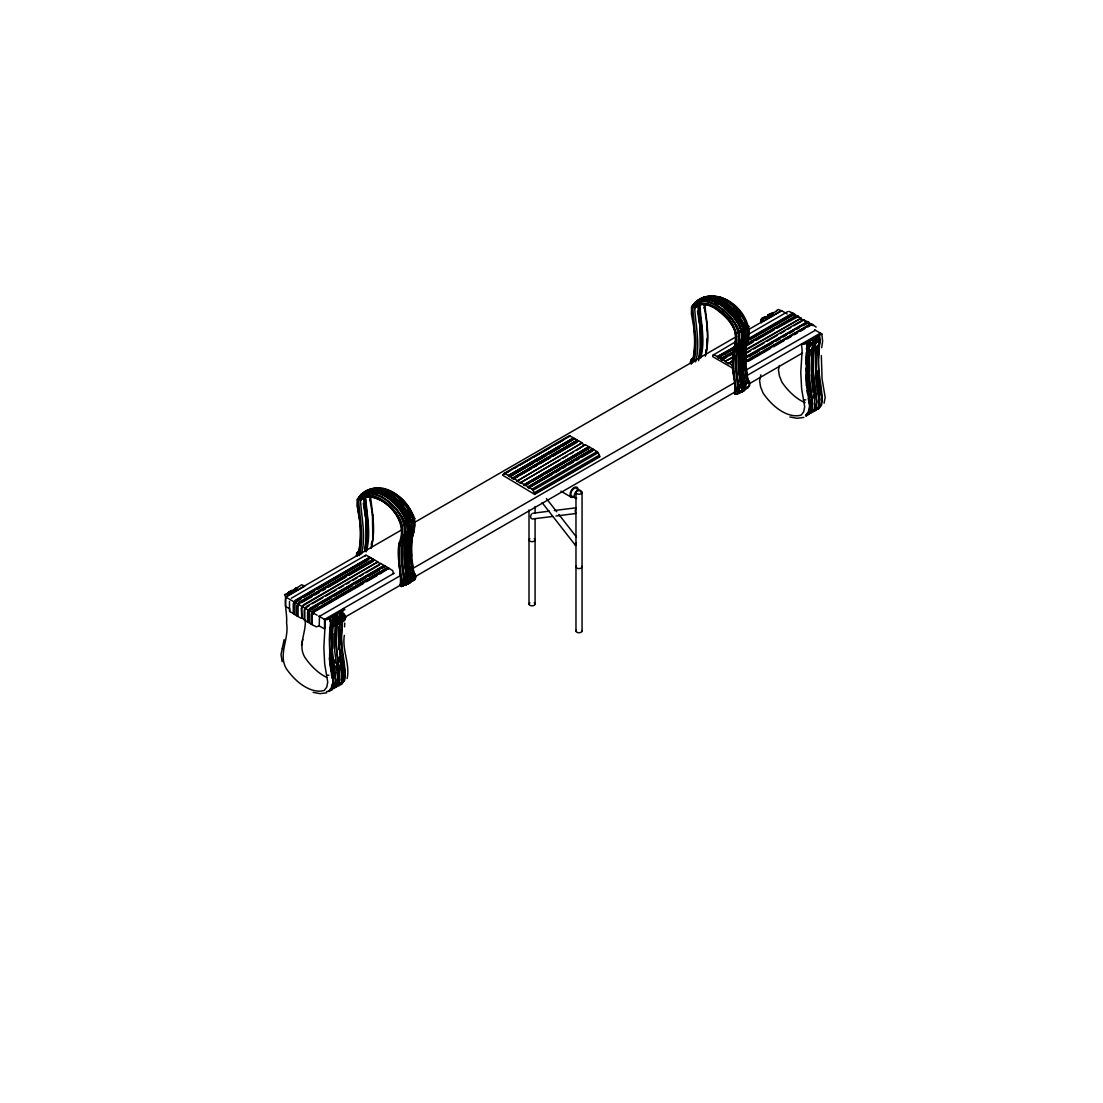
<?xml version="1.0" encoding="UTF-8"?>
<svg xmlns="http://www.w3.org/2000/svg" width="1103" height="1103" viewBox="0 0 1103 1103"><rect width="100%" height="100%" fill="white"/><g stroke="black" fill="none" stroke-linecap="round" stroke-linejoin="round"><path stroke-width="1.5" d="M359.33 497.591L357.331 499.273L357.248 506.167L359.73 521.305A113.609 65.587 60 0 1 357.937 554.892M381.128 500.348L374.4 497.439L368.057 496.667L362.418 498.073L360.529 500.528C361.481 518.258 366.237 536.279 361.426 553.996M364.721 497.701C366.196 515.528 370.277 533.714 365.355 551.5M365.079 497.136L367.809 522.243M365.644 496.46C366.651 514.798 371.449 533.438 366.265 551.748M370.194 500.79L370.25 496.378M370.511 496.695C372.469 513.378 375.682 530.515 371.449 547.226M702.335 300.609L694.931 302.512L691.526 307.144L691.457 314.024L694.173 329.466A114.119 65.89 60 0 1 692.767 361.632M691.705 314.355L691.774 307.696L697.068 300.664C718.522 294.087 742.002 317.209 742.098 338.001A112.409 64.898 60 0 0 739.024 357.868M708.609 305.31L702.253 304.525L696.627 305.945L694.725 308.399C695.69 326.13 700.446 344.136 695.635 361.867M698.93 305.572C700.212 322.848 704.472 340.455 699.84 357.73M699.274 304.993L699.771 313.362M699.853 304.331C700.681 322.131 705.63 340.193 700.75 357.979M704.403 308.661L704.445 304.249M704.72 304.566C706.678 321.235 709.891 338.373 705.644 355.083M341.199 637.382L341.282 632.943A296.473 171.172 60 0 1 341.861 621.403M808.568 367.533L809.119 354.518M821.335 355.58L822.066 378.949L825.196 397.466L824.065 403.243M331.865 637.686L332.444 626.063M334.209 633.673L334.278 648.44M340.799 629.868L340.868 644.635M341.503 629.468C339.297 646.689 345.584 663.841 343.998 680.661L340.951 684.646M805.741 362.763L806.279 352.491M818.371 355.483L818.909 345.211M367.851 534.914L365.989 549.335M372.635 536.651L372.855 530.529M338.593 627.386L338.649 649.267M339.297 626.987C337.008 645.476 342.812 663.978 341.613 682.04L338.58 686.025M344.55 626.862L344.743 623.126M808.416 354.932L808.485 379.68M811.243 355.717L811.615 349.417M816.082 354.132L816.523 346.576M305.186 619.748C306.455 632.529 297.383 645.572 305.021 657.567A44.299 25.576 60 0 0 326.791 677.421M329.811 631.247L330.059 627.442M331.493 630.268L331.741 626.463M336.567 624.905C333.892 644.304 339.724 663.785 338.828 682.785L335.905 686.59M806.982 352.091C805.424 370.236 806.321 388.532 810.14 406.359M813.573 348.286L812.911 367.078L813.724 383.361L816.84 401.809L815.751 407.434L811.284 413.115M815.655 349.527L815.82 346.99M817.957 349.417L818.205 345.611M821.666 347.776L822.617 341.392L821.859 333.933L814.634 329.797M398.9 548.811L399.341 542.469M733.109 356.669L733.55 350.327M738.5 352.56L738.707 349.472M359.302 555.705C364.486 537.395 359.688 518.755 358.682 500.404L360.791 497.674C379.915 492.296 401.189 512.826 401.52 531.453M364.555 549.018L365.962 540.828L365.782 518.493M364.583 551.252C369.464 533.452 364.5 515.404 363.673 497.591L360.529 500.528M371.228 544.841L371.78 541.573M371.159 548.384L372.842 538.581L372.442 514.398M693.787 361.936C698.668 344.136 693.704 326.074 692.891 308.275L695 305.545L700.832 304.083L707.354 304.883L715.337 308.206M698.764 356.876L700.171 348.7L699.978 326.35M698.502 360.75C703.686 342.44 698.902 323.799 697.882 305.462L694.725 308.399M705.369 356.241C709.036 340.041 707.395 323.262 704.183 307.144M331.534 686.99L332.086 684.177M337.683 679.696L336.87 683.915L334.926 686.452M341.351 680.082L341.902 677.27M341.778 681.075L342.592 676.856M343.46 680.11L344.012 677.297M344.164 679.696L345.253 674.085M347.142 678.593C350.23 664.337 341.971 649.97 344.329 635.369M809.699 411.805C811.615 396.087 805.08 380.149 806.982 364.073A296.473 171.172 60 0 1 807.548 352.533M814.331 409.13C816.234 393.413 809.712 377.488 811.601 361.398A296.473 171.172 60 0 1 812.18 349.858L812.897 347.238M403.202 542.042L403.822 538.967M404.443 535.893L405.063 532.818M406.842 537.202L407.448 534.142M411.819 531.632L412.439 528.558M737.411 349.913L739.272 340.689M745.09 344.122L745.711 341.034M746.235 345.115L748.703 332.858L748.634 326.102M301.533 645.241L302.76 639.354M760.836 374.882L759.581 380.783L760.56 386.85L763.097 393.109A44.299 25.576 60 0 0 801.178 415.073L803.715 411.75L804.68 406.8L801.619 388.642L800.778 372.152L802.143 350.423L801.467 344.053L804.046 344.315L806.803 342.868L807.561 346.576M779.38 365.479L778.456 369.891L779.421 375.958L781.958 382.217A44.299 25.576 60 0 0 805.08 402.692M284.133 639.643L281.003 654.562L282.134 661.731M378.439 490.656C393.923 496.957 410.33 511.751 409.599 529.661A111.982 64.65 60 0 0 406.938 563.578L408.91 577.365L408.151 583.956L401.271 586.506L400.155 585.348L400.458 584.052M743.119 388.835L742.36 391.813L737.99 393.826L734.832 394.102L734.667 391.91M400.155 585.348C401.961 571.657 396.101 557.594 399.065 543.669C402.871 532.721 403.67 520.147 394.198 511.764M400.623 586.231L401.34 580.233A114.119 65.89 60 0 1 399.562 544.455C406.552 529.288 398.928 514.026 386.863 504.319M401.271 586.506L401.988 580.33A113.609 65.587 60 0 1 400.21 544.675C411.295 520.823 384.244 489.966 359.771 496.116M403.119 586.203L403.863 583.28M408.151 583.956L409.116 577.241L407.145 563.454A111.982 64.65 60 0 1 409.806 529.55C409.985 509.944 390.696 491.166 371.408 489.801M408.358 583.832L409.668 583.073L410.026 576.304M409.668 583.073L410.426 576.483L408.4 562.323A112.409 64.898 60 0 1 408.593 540.622M409.282 582.729L410.454 582.481L411.212 579.516M734.364 393.206C736.639 382.603 731.192 371.752 732.613 360.915C732.116 351.126 736.721 341.944 735.935 332.196M734.832 394.102L735.536 388.104L733.233 369.615M735.467 394.364L736.197 388.187A113.609 65.587 60 0 1 734.405 352.546C745.504 328.694 718.439 297.838 693.98 303.973M737.328 394.061L738.072 391.151M742.36 391.813L742.222 380.425M742.14 391.455L743.325 385.112L741.354 371.325A111.982 64.65 60 0 1 744.015 337.408C744.773 319.415 728.27 304.676 712.648 298.527M742.567 391.689L743.877 390.945L744.635 387.966L742.609 370.194A112.409 64.898 60 0 1 742.788 348.479M743.877 390.945L745.407 387.387M285.87 597.095L284.505 594.655L290.406 592.035L289.855 591.539L292.102 590.243L292.653 590.739L301.698 584.728L304.745 586.203L285.87 597.095C284.367 605.616 287.345 614.44 286.573 623.181C289.344 638.472 278.053 654.107 286.173 668.446A44.299 25.576 60 0 0 324.241 690.423L326.778 687.1L327.743 682.164L324.682 663.992L323.841 647.502L325.22 622.74L324.544 619.417L318.767 616.081M770.225 316.602L770.983 313.762L776.87 311.17L776.319 310.688L778.415 309.474L781.655 310.853L762.807 321.731L761.746 320.808L761.428 319.305L771.535 314.258L770.983 313.762M294.915 604.251L294.915 614.013L289.855 611.751L289.841 610.317M333.023 624.284L332.32 626.904A296.473 171.172 60 0 0 331.741 638.444L332.472 661.772L335.602 680.33M807.561 350.313L806.845 352.932A296.473 171.172 60 0 0 806.279 364.473M819.488 343.433L818.771 346.052A296.473 171.172 60 0 0 818.192 357.593L818.936 380.921L822.066 399.465M293.867 613.406L293.867 603.644L295.452 600.873L369.85 557.236L295.342 600.253L293.26 603.851L293.26 613.751M297.438 615.474L297.438 605.699L299.037 602.941L373.434 559.29L298.913 602.321L296.845 605.919L296.845 615.819L297.893 616.425L297.893 606.526L299.975 602.927L374.482 559.91L377.846 561.854L303.449 605.492L301.85 608.263L301.85 618.025L304.8 619.721L304.8 609.959M377.846 561.854L303.339 604.871L301.257 608.47L301.85 618.025M308.164 621.665L308.164 611.903L309.764 609.132L384.161 565.494L309.653 608.511L307.572 612.11L307.572 622.009L309.226 622.271L309.226 612.51M311.749 623.733L311.749 613.971L313.349 611.2L387.746 567.562L313.224 610.579L311.143 614.178L311.143 624.077L312.204 624.684L312.204 614.785L314.272 611.186L388.794 568.169L392.696 570.623L393.468 573.615M312.797 614.578L314.396 611.807L363.494 583.459M333.175 622.988L334.333 620.01L336.636 618.686L338.207 619.583L339.366 621.223L338.207 624.201L335.905 625.525L333.175 622.988L335.905 625.525M334.747 623.884L335.905 620.92L338.207 619.583M339.49 619.348L340.634 616.37L342.95 615.033L344.522 615.943L345.666 617.583L344.522 620.562L342.206 621.885L339.49 619.348L342.206 621.885M341.061 620.244L342.206 617.28L344.522 615.943M403.45 582.163L404.608 579.185L406.91 577.862L408.496 578.772L409.654 580.412L408.496 583.39L406.194 584.714L403.45 582.163L406.194 584.714M405.035 583.073L406.194 580.109L408.496 578.772M409.764 578.524L410.909 575.545L413.225 574.208L414.811 575.132L415.955 576.772L414.811 579.737L412.508 581.074L409.764 578.524L412.508 581.074M411.35 579.433L412.508 576.455L414.811 575.132M691.388 359.302L690.244 362.267L691.829 363.177L692.974 360.212L691.388 359.302L693.704 357.965M760.532 321.456L761.677 318.477L763.993 317.154L765.565 318.05M766.833 317.816L767.991 314.838L770.294 313.514L771.866 314.41L769.563 315.748L767.991 314.838M821.873 334.03L818.178 335.836L818.66 338.235M576.276 542.511L575.807 543.117A2.813 1.131 -47.9 0 0 575.256 545.089L575.835 545.351A3.144 1.255 -47.9 0 0 576.304 545.254M329.314 690.409L332.237 686.59M329.039 691.54L332.086 687.555C335.243 676.001 328.666 664.516 329.728 652.742M331.7 689.03L334.623 685.211M331.424 690.161L334.457 686.176L335.712 679.586L332.61 661.124M332.127 689.747L335.16 685.763C337.077 670.059 330.555 654.12 332.444 638.044A296.473 171.172 60 0 1 333.023 626.504M334.361 688.451L337.408 684.467C339.324 668.763 332.789 652.824 334.692 636.748A296.473 171.172 60 0 1 335.257 625.208M336.332 687.321L339.379 683.336C341.282 667.632 334.76 651.694 336.649 635.618A296.473 171.172 60 0 1 337.228 624.077M339.269 685.625L342.316 681.64C344.233 665.936 337.697 649.998 339.6 633.908A296.473 171.172 60 0 1 340.165 622.368M805.535 415.459L808.458 411.64L809.547 406.014L808.251 398.252M806.238 415.059L809.161 411.24M805.948 416.189L808.995 412.205L810.25 405.614L807.134 387.167M806.651 415.776L810.843 410.261M808.334 414.811L811.381 410.826C813.835 396.308 806.5 381.652 808.692 366.789M809.037 414.411L812.084 410.426C814 394.709 807.465 378.77 809.368 362.694A296.473 171.172 60 0 1 809.933 351.154M813.242 411.971L816.289 408C818.205 392.282 811.67 376.344 813.573 360.267A296.473 171.172 60 0 1 814.152 348.727M816.192 410.275L819.239 406.29C821.142 390.586 814.621 374.648 816.51 358.572A296.473 171.172 60 0 1 817.089 347.018M819.129 406.897L821.073 404.36M817.875 409.31L820.922 405.325L822.176 398.734L819.06 380.273M818.578 408.896L821.625 404.911C823.527 389.207 817.006 373.269 818.895 357.193A296.473 171.172 60 0 1 819.474 345.653L820.191 339.283L819.432 335.574M357.331 499.273L361.205 494.185L367.561 492.6L375.02 493.579M361.867 494.502L363.673 492.172C385.126 486.147 408.303 509.683 408.289 530.419A111.982 64.65 60 0 0 405.628 564.336L407.6 578.124M361.881 495.137L363.618 492.889C384.713 486.368 407.848 509.724 407.889 530.143A112.409 64.898 60 0 0 404.829 550.011M364.693 492.876L366.499 490.532L375.503 488.491M691.526 307.144L695.414 302.057L701.756 300.471L709.215 301.45M696.062 302.374L697.868 300.03C719.335 294.005 742.512 317.554 742.498 338.29A111.982 64.65 60 0 0 739.837 372.207L741.809 389.593M696.076 302.994L697.813 300.747L704.141 299.175M698.888 300.733L700.695 298.403C726.574 286.849 758.271 319.829 746.469 345.57A113.609 65.587 60 0 0 748.261 381.224M365.176 555.981L366.168 555.195L369.85 557.236M286.808 594.517L288.807 592.035L290.806 592.214M293.122 590.877L295.108 588.395L296.197 589.016M356.614 556.091L356.614 553.43L358.613 550.948M727.553 307.13C735.549 315.32 745.463 325.027 743.808 337.532A111.982 64.65 60 0 0 741.133 371.449L743.284 389.249L741.285 391.73L738.197 390.931L738.197 388.27L740.196 385.788L743.284 386.588L740.196 385.788M739.286 391.565L739.286 388.89L741.285 386.408M746.497 382.134L744.497 384.63L745.6 385.25L745.6 387.911L747.586 388.091L749.585 385.609L749.585 382.948L746.497 382.134L749.585 382.948M745.6 385.25L747.586 382.769M808.016 347.183L810.002 344.688L813.09 345.501L813.09 348.162L811.091 350.644L808.016 349.844L808.016 347.183L809.092 347.803L809.092 350.464M809.092 347.803L811.091 345.322L813.09 345.501M818.178 335.836L819.488 339.696L819.391 344.522L817.392 347.004L814.317 346.204L814.317 343.529L816.317 341.048L819.391 341.847L816.317 341.048M815.393 346.825L815.393 344.164L817.392 341.668M527.579 487.195L592.669 448.921L527.579 487.195L528.709 487.843L593.8 449.569L598.129 452.423L599.784 456.807L534.693 494.392L502.527 475.131L504.347 473.297L508.511 475.49L573.601 437.919L508.511 475.49M367.451 490.159C387.98 481.142 407.669 500.693 414.673 518.451L412.674 519.885M748.868 326.323L746.869 327.743L744.966 323.082M295.383 602.679L300.981 598.901M305.269 608.387L309.378 605.464M309.695 610.938L318.257 605.45M735.673 341.696L712.731 355.345L712.731 356.641L733.578 368.678M358.599 497.577L362.859 492.807C384.147 486.74 407.476 509.627 407.545 530.336A112.409 64.898 60 0 0 404.884 564.364L406.855 578.137M692.794 305.448L694.38 304.138M410.454 582.481L412.508 580.785M744.649 390.352L747.31 386.891M411.212 575.931L409.227 562.158A112.092 64.719 60 0 1 411.902 528.213L411.819 520.795L413.404 519.692C407.159 504.25 393.399 488.877 375.806 487.843M745.407 383.803L743.436 370.015A112.092 64.719 60 0 1 746.097 336.084L746.014 328.666L747.6 327.55C741.368 312.121 727.608 296.735 710.015 295.701M410.992 521.043L408.689 516.466M408.207 522.96L409.516 522.202M409.737 522.077L411.033 521.333L408.331 514.687M738.679 358.075A112.409 64.898 60 0 1 741.74 338.207L742.016 330.735M745.187 328.901L742.236 322.738L731.289 309.061M742.416 330.817L743.725 330.073M743.932 329.949L745.242 329.19L742.526 322.545M289.882 608.953L285.553 606.443L285.553 596.902L401.699 529.84M413.611 522.96L736.735 336.401M748.647 329.535L781.42 310.619L787.197 313.955M504.057 473.435L569.258 435.754L573.601 437.919M502.968 474.69L570.237 435.975M506.966 472.567L509.917 470.857M514.356 468.292L517.321 466.583M520.271 464.873L530.626 458.903M533.59 457.194L549.859 447.804M554.299 445.24L563.178 440.111M291.33 598.212L365.782 555.223M749.075 333.961L787.79 311.597M508.511 476.179L509.627 476.827L574.718 438.567L577.407 440.111L512.316 478.385L577.407 440.111M713.338 354.587L717.405 356.6L735.287 346.273M747.214 339.379L791.926 313.569L793.388 313.431L793.995 314.769M511.103 475.972L533.3 463.163M536.251 461.454L546.605 455.47M549.57 453.774L559.924 447.79M562.888 446.081L574.718 438.567M717.405 356.6L733.771 347.831M747.172 340.096L791.802 314.327L794.45 314.038L797.579 316.837M373.434 559.29L370.911 557.842L296.39 600.859L294.322 604.458L294.322 614.357L296.845 615.819M717.405 357.289L718.467 357.896L733.357 348.603M746.772 340.855L792.974 314.176L793.981 314.824L749.709 339.848M303.945 597.178L314.369 591.167M317.347 589.457L367.933 560.241M718.467 357.896L721.431 356.172M724.409 354.449L733.343 349.306M512.316 478.385L513.446 479.033L578.537 440.759L582.122 442.841L517.031 481.101L582.122 442.841M718.467 357.207L720.99 358.654L734.391 350.919M746.317 344.026L796.973 315.499M513.446 479.033L517.886 476.468M520.837 474.759L531.191 468.789M534.155 467.079L537.12 465.369M540.07 463.66L550.425 457.676M553.389 455.966L577.048 442.303M720.99 358.654L734.377 351.623M746.276 344.743L795.387 316.396L798.02 316.106L801.991 319.387M720.99 359.344L722.038 359.95L733.964 352.381M745.876 345.501L796.559 316.244L797.566 316.892L777.091 328.17M301.574 602.679L311.997 596.668M314.962 594.958L319.429 592.38M322.407 590.656L325.385 588.947M328.363 587.223L346.218 576.91M349.196 575.201L372.993 561.455M722.038 359.95L726.505 357.372M729.483 355.662L732.447 353.939M745.849 346.204L753.28 341.916M756.258 340.193L774.113 329.894M722.038 359.261L725.402 361.205L734.35 356.048M744.773 350.023L801.385 318.05M725.402 361.205L732.847 357.606M744.746 350.726L799.799 318.946L803.88 320.532M517.031 481.101L520.175 482.921L585.266 444.647L588.864 446.729L523.773 484.989L588.864 446.729M384.161 565.494L380.797 563.55L306.276 606.567L304.207 610.166L304.207 620.065L307.572 622.009M520.175 482.921L560.117 459.854M563.081 458.145L567.521 455.594M570.472 453.884L573.436 452.175M576.386 450.465L585.266 444.647M725.402 361.894L728.352 363.604L732.819 360.336M744.746 353.443L802.86 319.884L807.699 321.69L808.306 323.027M312.356 603.755L322.765 597.743M325.743 596.02L336.153 590.008M339.131 588.285L343.598 585.707M346.576 583.997L349.554 582.274M352.519 580.564L356.986 577.986M359.964 576.262L362.942 574.539M365.92 572.829L379.308 565.094M728.352 363.604L731.33 361.881M746.207 353.291L750.674 350.713M753.639 348.989L764.062 342.978M767.04 341.268L777.45 335.257M780.428 333.533L784.895 330.955M787.873 329.232L790.837 327.522M793.815 325.799L802.75 320.642M745.132 357.11L807.699 321.69M523.773 484.989L524.89 485.637L589.981 447.377L592.669 448.921M745.104 357.813L806.114 322.586L808.747 322.297L811.877 325.095M387.746 567.562L385.209 566.101L310.701 609.118L308.619 612.716L308.619 622.616L311.143 624.077M744.69 358.585L807.286 322.434L808.292 323.082L802.694 325.771M526.365 484.782L529.33 483.073M532.28 481.363L542.648 475.393M545.599 473.683L588.506 448.921M321.235 603.727L331.645 597.716M334.623 595.992L352.477 585.693M355.456 583.97L365.865 577.958M368.843 576.235L379.267 570.223M382.245 568.5L385.209 566.101M749.13 356.696L759.553 350.685M762.531 348.975L772.941 342.95M775.919 341.241L780.386 338.662M783.351 336.939L786.329 335.229M789.307 333.506L793.774 330.928M796.752 329.218L799.73 327.494M745.725 360.902L811.27 323.758M745.711 361.591L809.685 324.654L812.332 324.365L816.165 327.108M745.283 362.363L810.857 324.503M528.709 487.843L552.369 474.18M555.333 472.47L559.772 469.906M562.723 468.196L565.687 466.486M568.652 464.777L573.091 462.226M576.042 460.516L579.006 458.807M581.957 457.097L592.311 451.113M366.472 581.736L376.881 575.725M379.859 574.001L388.794 568.169M748.248 361.343L770.57 348.451M773.548 346.742L783.957 340.73M786.935 339.007L791.402 336.429M794.381 334.719L797.345 332.996M800.323 331.272L804.79 328.694M807.768 326.984L810.746 325.261M528.709 487.154L532.073 489.098L597.164 451.513M534.693 494.392L533.149 490.228L598.24 452.657M394.143 573.229L319.429 616.37L319.263 626.008L316.271 626.835L312.204 624.684M745.463 370.415L815.227 330.335M534.238 492.751L599.329 455.167M534.693 493.703L599.784 456.118M318.767 625.622L324.544 628.958L324.544 619.417L400.486 575.573M412.398 568.693L735.522 382.134M747.434 375.254L820.411 333.134M330.073 621.678L329.328 618.066L332.265 616.839L333.023 620.548M335.974 618.838L335.215 615.129L332.265 616.839M335.395 618.604L334.664 614.978L336.622 613.847L339.421 612.703L340.179 616.412M342.564 615.033L341.806 611.324L339.421 612.703M343.405 608.525L344.894 609.49L341.806 611.324M806.982 346.328L806.252 342.716L809.188 341.489L809.947 345.198M812.897 343.502L812.139 339.793L809.188 341.489M817.102 341.061L816.344 337.353L812.139 339.793M816.523 340.827L815.793 337.215L818.729 335.988M333.216 681.695L330.087 663.151L329.356 639.823A296.473 171.172 60 0 1 329.935 628.283L330.638 621.927L329.88 618.218L327.122 619.665L324.544 619.417M345.391 616.922L400.486 585.114M415.376 576.511L735.522 391.675M748.923 383.941L802.543 352.988M739.424 339.6L739.355 332.32L741.437 331.314L738.762 324.737L732.351 315.734M404.539 579.516L402.567 565.756A112.354 64.87 60 0 1 405.228 531.743L405.146 524.449L407.241 523.442C401.906 509.434 390.503 497.205 376.275 492.048M789.872 416.975L796.945 418.299L803.853 417.403M736.804 333.285L739.506 332.003L736.956 325.785L730.696 316.988L723.816 309.874M402.609 525.414L405.297 524.132C401.134 512.578 392.213 503.051 381.872 496.626M692.339 305.862L693.525 305.462M789.1 311.473L793.388 313.431M703.673 297.286C728.876 290.213 756.92 322.241 745.656 346.756A113.002 65.242 60 0 0 747.158 380.7M701.646 298.017C721.61 291.868 739.258 311.928 746.014 328.666M703.438 297.92L709.712 296.349M699.178 299.271L706.085 297.534M702.57 298.527L705.741 297.727M694.09 304.676L700.157 303.16L708.333 304.18M369.464 489.429C394.281 482.19 423.455 512.495 412.026 537.258A114.119 65.89 60 0 0 411.598 556.036M365.19 491.29L371.628 489.677M364.983 491.414L371.89 489.663M360.722 494.654C385.747 488.367 413.239 519.968 402.071 544.303A113.002 65.242 60 0 0 403.863 579.792M532.887 513.24L549.391 511.158M554.34 510.537L575.794 507.835M552.658 516.438L532.859 518.934A3.144 2.234 -75.9 0 1 532.28 518.961L531.301 518.465A2.813 2.013 -75.9 0 1 530.736 515.846L531.315 514.439A3.144 2.234 -75.9 0 1 531.784 513.874M555.967 516.011L575.766 513.529M812.235 411.074L815.489 410.674L818.536 406.704C820.453 390.986 813.917 375.048 815.82 358.971A296.473 171.172 60 0 1 816.385 347.431M338.4 684.646L341.654 684.246L344.701 680.261C346.618 664.558 340.082 648.619 341.985 632.543A296.473 171.172 60 0 1 342.55 620.989M326.474 691.526L329.742 691.126L332.775 687.141C334.692 671.437 328.17 655.499 330.059 639.423A296.473 171.172 60 0 1 330.638 627.883L331.341 621.513L330.583 617.804M326.736 692.822L320.035 693.649L313.128 692.353M805.81 399.906L804.501 399.851M328.901 675.257L327.577 675.188M814.317 346.204L817.392 347.004M712.455 296.693L716.592 297.19M707.133 296.79C719.059 296.914 728.766 305.131 736.252 313.638M707.671 297.134L714.606 297.975L721.969 301.147M711.49 297.838L714.261 298.182M705.617 297.672L712.855 298.403L720.3 301.615M703.48 299.065C721.321 299.892 735.37 315.306 741.671 330.941M701.246 300.94C724.092 303.16 746.634 328.859 736.28 352.16A113.002 65.242 60 0 0 738.072 387.663M378.26 488.822L381.004 489.153M373.848 488.56C391.648 489.608 405.546 505.188 411.819 520.795M372.938 488.919L379.956 489.787L387.415 493L395.122 498.611M374.855 489.442L380.411 490.118L387.76 493.289M374.51 489.635L380.052 490.311M371.67 490.201L377.24 490.876M719.335 296.776L726.436 299.837L733.55 304.979L740.251 311.915M720.976 299.078L723.885 300.333M715.737 298.816L721.61 301.353L727.746 305.793M714.303 299.547L718.729 301.45M710.484 299.919L717.915 303.118L725.333 308.495L732.723 316.258M714.647 302.346L718.908 304.18M708.705 301.312L716.509 304.593M706.858 303.987L713.958 307.048L722.065 313.073L728.407 319.636M383.348 488.505C402.692 495.812 421.208 517.307 411.46 538.884A113.002 65.242 60 0 0 413.253 574.387M383.844 489.953L394.543 495.992M381.528 490.945L387.415 493.496L393.537 497.922M374.51 493.455L382.314 496.736M814.317 343.529L815.393 344.164M810.002 344.688L811.091 345.322M761.677 318.477L763.248 319.387M812.001 347.528L813.09 348.162M810.002 350.023L811.091 350.644M728.352 362.915L732.764 365.465M747.586 388.091L744.497 387.291L745.6 387.911M742.195 388.628L743.284 389.249M738.197 388.27L739.286 388.89M740.196 391.11L741.285 391.73M573.601 438.608L574.718 439.242M577.407 440.8L578.537 440.759M582.122 443.53L585.266 445.336M588.864 447.418L589.981 447.377M592.669 449.61L593.8 449.569M560.944 491.221L571.271 497.191M509.627 476.138L512.316 477.696M513.446 478.344L517.031 480.412M520.175 482.232L523.773 484.3M524.89 484.948L527.579 486.506M414.37 575.849L415.955 576.772M410.909 575.545L412.508 576.455M369.85 557.925L370.911 557.842M373.434 559.979L374.482 559.91M377.846 562.53L380.797 563.55M384.161 566.184L385.209 566.79M387.746 568.252L388.794 568.858M404.608 579.185L406.194 580.109M356.614 553.43L357.703 554.051M345.666 617.583L342.95 615.033M340.634 616.37L342.206 617.28M288.807 592.035L289.882 592.656M339.366 621.223L336.636 618.686M334.333 620.01L335.905 620.92M285.553 596.902L293.867 601.797M294.322 602.059L297.452 603.865M297.907 604.127L301.864 606.416M302.319 606.678L308.178 610.056M308.633 610.331L311.763 612.124M312.218 612.386L317.099 615.212M297.893 616.425L301.257 618.369M532.073 489.098L533.149 490.228M725.112 305.641L734.529 314.603M723.651 307.613L726.022 309.323M716.068 304.497C726.257 311.198 735.232 320.683 739.355 332.32M714.275 307.861C724.368 315.21 736.79 325.564 735.729 339.31M387.222 495.109L389.69 496.888M387.856 505.215C380.383 498.694 369.96 492.641 359.895 496.819L357.565 499.824L357.496 506.484L359.964 521.595M576.304 513.198L575.849 512.854A2.813 2.013 -75.9 0 1 575.283 510.234L575.863 508.828A3.144 2.234 -75.9 0 1 576.331 508.262M733.481 307.985L740.761 316.492M729.069 306.248L736.101 313.514L742.581 322.531M722.203 312.19L728.752 318.946M721.072 312.19C746.069 329.08 730.476 350.713 733.564 374.358M399.272 500.128L403.863 504.857M394.86 498.391L402.057 505.767M397.08 501.203L408.027 514.867M393.371 499.562L400.32 506.732L406.662 515.652L409.282 522.077M389.235 501.962L396.184 509.131L402.526 518.038L405.146 524.449M546.385 498.515L556.739 511.778M558.807 514.425L576.428 536.982M542.097 502.623L575.256 545.089M729.345 320.945L735.301 330.638M407.448 509.889L409.241 512.399M401.892 505.643L408.386 514.66M406.91 577.862L408.069 579.502M282.837 649.364L282.34 648.371M812.332 324.365L812.939 325.702M808.747 322.297L809.354 323.634M804.335 319.746L804.942 321.083M798.02 316.106L798.627 317.443M796.518 316.285L796.973 317.319M794.45 314.038L795.056 315.375M792.933 314.217L793.402 315.251M410.137 513.667L411.405 516.769M818.867 335.422L819.612 342.606M817.047 336.953L817.806 340.662M816.482 336.801L817.226 340.413M814.097 338.649L814.855 342.357M813.545 338.497L814.276 342.123M809.892 341.089L810.402 343.557M809.34 340.937L809.823 343.336M807.506 342.454L808.265 346.163M806.955 342.316L807.686 345.928M342.509 610.924L343.267 614.633M341.958 610.772L342.688 614.385M340.124 612.303L340.882 616.012M339.572 612.151L340.303 615.764M339.117 613.764L339.6 616.163M337.187 613.999L337.932 617.708M336.622 613.847L337.366 617.459M332.968 616.425L333.726 620.134M332.417 616.274L332.913 618.686M330.031 617.652L330.762 621.265M819.653 388.311L817.861 370.911M817.53 391.22L815.641 375.544M813.063 392.116L811.27 374.73M809.519 385.788L812.635 404.236M809.078 387.718L809.602 390.765M810.112 393.826L810.636 396.873M806.955 390.614L807.465 393.674M341.447 656.023L341.958 659.084M342.481 662.131L342.992 665.192M339.752 657.002L342.868 675.45M339.062 657.402L339.834 661.979M340.344 665.04L342.164 675.863M334.843 659.842L335.367 662.889M335.877 665.936L336.663 670.514M332.679 666.115L333.189 669.163M331.065 672.072L329.273 658.036M820.163 391.372L820.687 394.474M819.791 400.113L816.675 381.652L816.179 371.89M817.778 392.751L818.564 397.411M813.573 395.177L814.097 398.28M811.146 399.975L811.932 404.649M344.991 672.527L341.889 650.742M343.516 668.266L344.288 672.927M336.925 672.072L337.697 676.732M333.713 672.223L334.237 675.326M331.327 673.602L332.113 678.262M700.322 316.713L700.874 320.077M697.51 311.253L699.702 324.682M692.808 316.382L693.36 319.76M369.974 499.287L372.649 515.804M363.314 503.395L365.507 516.811M746.772 381.086L745.021 368.843A112.354 64.87 60 0 1 747.682 334.843L747.6 327.55M742.912 374.979L743.574 379.57M740.913 371.242L741.781 377.364M741.188 384.271L739.437 372.028A112.409 64.898 60 0 1 738.982 359.426M740.83 384.464L739.079 372.235A112.409 64.898 60 0 1 738.638 359.633M740.83 386.436L738.858 372.662A112.092 64.719 60 0 1 741.519 338.718L741.437 331.314M738.734 387.387L736.763 373.614A112.354 64.87 60 0 1 739.424 339.6M412.784 574.76L410.812 560.986A112.354 64.87 60 0 1 413.473 526.972L413.404 519.692M408.717 567.121L409.365 571.712M406.704 563.371L407.365 567.962M408.027 572.554L408.455 575.614M407.2 577.931L405.228 564.157A112.409 64.898 60 0 1 404.773 551.555M406.621 578.579L404.649 564.805A112.092 64.719 60 0 1 407.31 530.86L407.241 523.442M399.81 569.575L399.038 561.758M400.237 572.622L400.899 577.186M808.692 369.505L809.188 379.28M807.051 385.54L806.321 368.168M805.783 374.551L806.348 385.94M341.323 639.354L341.572 644.235M331.493 653.403L331.906 661.538M745.242 329.19L745.325 336.649A111.982 64.65 60 0 0 742.664 370.567M743.519 332.858L743.574 337.228M414.673 518.451L414.742 525.428L412.274 537.712A113.609 65.587 60 0 0 414.052 573.367M411.033 521.333L411.116 528.792A111.982 64.65 60 0 0 408.455 562.709M409.323 524.987L409.365 529.371M744.235 384.161L744.235 387.663M582.053 492.448L582.053 630.999M575.973 630.999L575.973 492.448A3.033 1.751 0 0 0 579.282 494.199A3.033 1.751 0 0 0 582.012 492.145A3.033 1.751 0 0 0 578.234 490.752M535.079 506.553L535.079 513.391M535.079 518.534L535.079 604.044M528.999 509.972L528.999 604.044M338.814 641.45L338.897 634.322A296.473 171.172 60 0 1 339.476 622.781M289.496 601.397L289.496 611.227M534.197 538.664A3.033 1.751 0 0 1 534.197 541.146A3.033 1.751 0 0 1 529.895 541.146A3.033 1.751 0 0 1 529.895 538.664M581.943 566.39A3.033 1.751 0 0 1 578.62 568.583A3.033 1.751 0 0 1 576.386 565.963M808.664 363.108A296.473 171.172 60 0 1 809.23 351.554M748.013 380.893A114.119 65.89 60 0 1 746.193 368.65M745.793 363.893A114.119 65.89 60 0 1 745.807 349.679M742.264 370.401A112.409 64.898 60 0 1 742.443 348.686M742.65 347.073A112.409 64.898 60 0 1 744.911 336.374M745.435 378.095A113.209 65.367 60 0 1 744.98 375.02M744.291 368.981A113.209 65.367 60 0 1 743.822 359.426M743.891 354.78A113.209 65.367 60 0 1 744.304 348.672M742.995 346.866A112.409 64.898 60 0 1 745.27 336.167M738.886 387.001A113.209 65.367 60 0 1 736.928 352.932M741.092 349.554A112.341 64.856 60 0 1 741.533 346.342M706.651 322.255A114.119 65.89 60 0 1 707.244 330.638M707.244 338.511A114.119 65.89 60 0 1 706.83 344.522M706.182 349.568A114.119 65.89 60 0 1 705.589 352.836M701.687 325.109A114.105 65.877 60 0 1 702.128 330.169M702.225 342.881A114.105 65.877 60 0 1 700.281 357.275M693.925 329.163A113.609 65.587 60 0 1 692.146 362.763M695.262 334.802A113.002 65.242 60 0 1 695.262 345.694M694.518 353.525A113.002 65.242 60 0 1 693.98 356.834M691.347 361.26A1.751 1.006 -60 0 1 692.229 359.743M739.038 388.601A1.751 1.006 -60 0 1 739.686 387.429M740.692 391.372A4.55 2.633 -60 0 1 736.832 391.275A4.55 2.633 -60 0 1 738.5 385.664A4.55 2.633 -60 0 1 742.65 384.782M742.65 388.504A4.55 2.633 -60 0 1 741.478 390.545M691.319 363.949A4.55 2.633 -60 0 1 692.932 359.799M690.988 363.756A4.55 2.633 -60 0 1 693.387 358.792M691.057 361.977A1.751 1.006 -60 0 1 691.995 359.44M745.49 384.547A1.751 1.006 -60 0 1 746.304 383.499M746.621 383.306A1.751 1.006 -60 0 1 747.462 383.348M749.295 385.057A4.55 2.633 -60 0 1 743.863 388.463A4.55 2.633 -60 0 1 745.945 381.459A4.55 2.633 -60 0 1 749.613 383.968M743.064 385.443A4.55 2.633 -60 0 1 746.166 380.893A4.55 2.633 -60 0 1 749.282 381.859M747.779 386.905A4.55 2.633 -60 0 1 743.891 388.559M743.381 388.077A4.55 2.633 -60 0 1 743.064 387.374M761.635 321.18A1.751 1.006 -60 0 1 761.635 320.435M762.214 319.236A1.751 1.006 -60 0 1 762.835 318.684M809.05 348.81A1.751 1.006 -60 0 1 808.995 347.1M809.23 346.7A1.751 1.006 -60 0 1 810.126 345.859M810.443 345.763A1.751 1.006 -60 0 1 810.733 345.777M810.843 350.464A4.55 2.633 -60 0 1 806.831 348.534A4.55 2.633 -60 0 1 811.849 343.24A4.55 2.633 -60 0 1 811.615 349.651M808.072 351.319A4.55 2.633 -60 0 1 807.713 345.349A4.55 2.633 -60 0 1 812.787 344.412M811.96 348.479A4.55 2.633 -60 0 1 811.284 349.458M810.512 350.271A4.55 2.633 -60 0 1 808.844 351.237M763.207 318.974A4.55 2.633 -60 0 1 765.647 317.195M761.263 322.931A4.55 2.633 -60 0 1 761.704 320.821M762.214 319.76A4.55 2.633 -60 0 1 766.764 317.126M761.525 321.373A1.751 1.006 -60 0 1 761.401 319.87A1.751 1.006 -60 0 1 762.614 318.422M769.467 314.906A1.751 1.006 -60 0 1 769.756 314.879A1.751 1.006 -60 0 0 768.598 314.975M815.31 343.46A1.751 1.006 -60 0 1 815.806 342.702M816.11 342.413A1.751 1.006 -60 0 1 816.758 342.123M818.591 345.032A4.55 2.633 -60 0 1 813.283 346.728A4.55 2.633 -60 0 1 816.592 339.848A4.55 2.633 -60 0 1 819.102 343.957M812.87 344.357A4.55 2.633 -60 0 1 815.572 340.082A4.55 2.633 -60 0 1 818.771 340.055M819.102 340.772A4.55 2.633 -60 0 1 819.102 342.688M818.261 344.839A4.55 2.633 -60 0 1 813.201 346.99M768.846 316.313A4.55 2.633 -60 0 1 773.396 313.679M768.515 316.12A4.55 2.633 -60 0 1 773.589 313.969M767.785 316.023A1.751 1.006 -60 0 1 768.281 315.265M359.964 521.595A114.119 65.89 60 0 1 358.185 555.333M361.053 526.931A113.002 65.242 60 0 1 361.053 537.837M360.309 545.654A113.002 65.242 60 0 1 359.785 548.977M408.799 539.009A112.409 64.898 60 0 1 411.061 528.309M408.055 562.53A112.409 64.898 60 0 1 408.951 536.03M409.571 532.942A112.409 64.898 60 0 1 410.302 529.95M406.883 541.683A112.341 64.856 60 0 1 407.338 538.471M404.691 579.13A113.209 65.367 60 0 1 402.898 543.586M413.804 573.036A114.119 65.89 60 0 1 411.984 560.793M411.24 570.237A113.209 65.367 60 0 1 410.771 567.163M410.082 561.11A113.209 65.367 60 0 1 409.613 551.555M409.682 546.909A113.209 65.367 60 0 1 410.109 540.801M410.826 578.317A1.751 1.006 -60 0 1 410.854 577.2M411.267 576.4A1.751 1.006 -60 0 1 411.984 575.711M408.537 577.779A4.55 2.633 -60 0 1 412.494 572.871A4.55 2.633 -60 0 1 414.769 576.111M411.653 580.661A4.55 2.633 -60 0 1 409.378 580.895M411.984 580.854A4.55 2.633 -60 0 1 408.772 578.661A4.55 2.633 -60 0 1 412.55 573.146A4.55 2.633 -60 0 1 415.1 576.304M413.597 579.433A4.55 2.633 -60 0 1 412.825 580.247M408.427 581.832A1.751 1.006 -60 0 1 406.469 583.266A1.751 1.006 -60 0 1 406.731 580.867A1.751 1.006 -60 0 1 408.551 580.688M404.553 580.84A1.751 1.006 -60 0 1 406.469 579.213M356.476 556.091A4.55 2.633 -60 0 1 358.861 551.128M356.807 556.284A4.55 2.633 -60 0 1 359.192 551.307M358.792 555.278A1.751 1.006 -60 0 1 359.068 554.078M405.352 584.314A4.55 2.633 -60 0 1 402.554 580.343A4.55 2.633 -60 0 1 408.138 577.117M406.952 582.88A4.55 2.633 -60 0 1 406.18 583.694M407.283 583.073A4.55 2.633 -60 0 1 402.567 583.542A4.55 2.633 -60 0 1 405.683 577.062A4.55 2.633 -60 0 1 408.786 579.944M344.246 619.417A1.751 1.006 -60 0 1 342.288 620.258A1.751 1.006 -60 0 1 343.047 617.721A1.751 1.006 -60 0 1 344.605 618.204M340.593 618.328A1.751 1.006 -60 0 1 341.475 616.811M294.584 589.388A4.55 2.633 -60 0 1 297.024 587.609M294.915 589.581A4.55 2.633 -60 0 1 297.355 587.802M338.276 618.604A4.55 2.633 -60 0 1 341.378 614.054A4.55 2.633 -60 0 1 344.494 615.019M342.992 620.065A4.55 2.633 -60 0 1 342.22 620.892M341.378 621.499A4.55 2.633 -60 0 1 339.104 621.72M343.984 619.279A4.55 2.633 -60 0 1 338.786 621.223A4.55 2.633 -60 0 1 341.434 614.426A4.55 2.633 -60 0 1 344.825 617.129M340.579 618.025A1.751 1.006 -60 0 1 341.268 616.88M334.871 620.768A1.751 1.006 -60 0 0 334.871 623.25A1.751 1.006 -60 0 1 334.678 620.865M335.16 620.451A1.751 1.006 -60 0 1 335.808 620.079M287.607 594.007A4.55 2.633 -60 0 1 291.495 591.167M287.938 594.2A4.55 2.633 -60 0 1 291.826 591.36M335.078 625.139A4.55 2.633 -60 0 1 332.293 621.168A4.55 2.633 -60 0 1 337.863 617.942M336.236 624.712A4.55 2.633 -60 0 1 332.182 623.471A4.55 2.633 -60 0 1 336.236 617.528A4.55 2.633 -60 0 1 338.194 621.858M334.967 620.52A1.751 1.006 -60 0 1 335.919 620.01M573.284 496.405A4.674 2.702 -60 0 1 571.809 490.876A4.674 2.702 -60 0 1 577.338 489.387M574.139 496.901A5.736 3.309 -60 0 1 570.086 494.571A5.736 3.309 -60 0 1 574.139 487.54A5.736 3.309 -60 0 1 578.193 489.884M576.386 491.566A3.033 1.751 0 0 1 576.869 491.207M581.943 630.544A3.033 1.751 0 0 1 578.62 632.736A3.033 1.751 0 0 1 576.386 630.116M576.676 498.363A4.688 2.702 -60 0 1 574.277 495.399A4.688 2.702 -60 0 1 577.834 490.187A4.688 2.702 -60 0 1 580.854 492.255M534.197 602.803A3.033 1.751 0 0 1 534.197 605.285A3.033 1.751 0 0 1 529.895 605.285A3.033 1.751 0 0 1 529.895 602.803M741.023 391.551A4.55 2.633 -60 0 0 742.471 384.506A4.55 2.633 -60 0 0 737.08 389.276A4.55 2.633 -60 0 0 741.023 391.551M413.97 579.296A1.751 1.006 -60 0 0 414.535 576.579A1.751 1.006 -60 0 0 412.453 578.427A1.751 1.006 -60 0 0 413.97 579.296M414.135 579.654A1.751 1.006 -60 0 0 415.018 576.883A1.751 1.006 -60 0 0 412.88 578.372A1.751 1.006 -60 0 0 414.135 579.654M407.82 583.294A1.751 1.006 -60 0 0 408.703 580.523A1.751 1.006 -60 0 0 406.566 582.012A1.751 1.006 -60 0 0 407.82 583.294M343.833 620.465A1.751 1.006 -60 0 0 344.715 617.708A1.751 1.006 -60 0 0 342.578 619.183A1.751 1.006 -60 0 0 343.833 620.465M337.38 623.76A1.751 1.006 -60 0 0 337.932 621.044A1.751 1.006 -60 0 0 335.863 622.878A1.751 1.006 -60 0 0 337.38 623.76M337.532 624.119A1.751 1.006 -60 0 0 338.414 621.347A1.751 1.006 -60 0 0 336.277 622.823A1.751 1.006 -60 0 0 337.532 624.119"/></g></svg>
